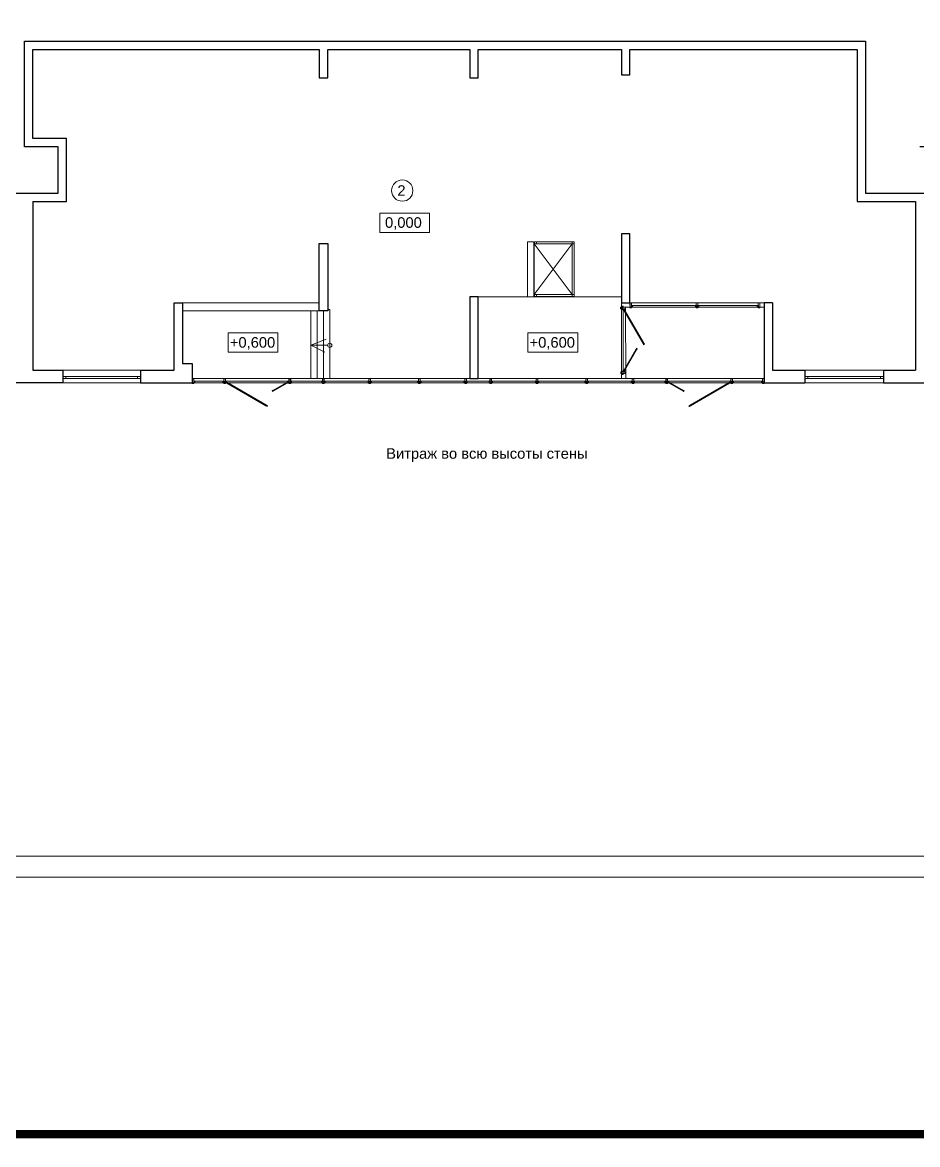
# Model space of a CAD drawing. Header units: metres. Extents: x -443 to 179, y -184 to -91.
# Drawn here: x -252.14 to -230.85, y -183.84 to -157.17 of the extents above; entities that cross this region are included whole.
import ezdxf
from ezdxf.enums import TextEntityAlignment as Align

# ---------------------------------------------------------------- set-up
doc = ezdxf.new("R2010")
doc.units = ezdxf.units.M
doc.header["$MEASUREMENT"] = 0
for name, color, linetype, lineweight in [('Level 50', 7, 'Continuous', 0), ('Level 63', 7, 'Continuous', 0), ('Оборудование', 7, 'Continuous', 0), ('окна', 153, 'Continuous', 18), ('стена', 7, 'Continuous', 40)]:
    doc.layers.add(name, color=color, linetype=linetype, lineweight=lineweight)
doc.styles.add('Style-Arial', font='arial.ttf')

# ---------------------------------------------------------------- blocks, each defined once
blk = doc.blocks.new('stoyka_R')
at = {"color": 0, "linetype": 'ByBlock', "lineweight": 0}
for points in [[(-35, 97), (-36, 97), (-36, 96), (-36, 96), (-36, 95), (-34, 94, -0.278117), (-34, 93, -0.298632), (-34, 93), (-37, 92, -1.227062), (-37, 93), (-35, 94), (-37, 94), (-38, 94), (-40, 94), (-45, 92, -1.262793), (-45, 93), (-41, 96), (-40, 96), (-40, 95, 0.414214), (-40, 95), (-38, 95, 0.414214), (-38, 95), (-38, 96), (-38, 96), (-38, 97), (-39, 97, -0.954089), (-39, 97), (-38, 99), (-36, 99), (-34, 97, -0.954089)], [(-35, 82), (-36, 82), (-36, 83), (-36, 83), (-36, 84), (-34, 85, 0.278117), (-34, 86, 0.298632), (-34, 86), (-37, 87, 1.227062), (-37, 86), (-35, 86), (-37, 85), (-38, 86), (-40, 86), (-45, 87, 1.262793), (-45, 86), (-41, 83), (-40, 83), (-40, 84, -0.414214), (-40, 85), (-38, 85, -0.414214), (-38, 84), (-38, 83), (-38, 83), (-38, 82), (-39, 82, 0.954089), (-39, 82), (-38, 80), (-36, 80), (-34, 82, 0.954089)], [(35, 97), (36, 97), (36, 96), (36, 96), (36, 95), (34, 94, 0.278117), (33, 93, 0.298632), (34, 93), (37, 92, 1.227062), (37, 93), (35, 94), (37, 94), (38, 94), (40, 94), (45, 92, 1.262793), (45, 93), (41, 96), (40, 96), (40, 95, -0.414214), (39, 95), (38, 95, -0.414214), (38, 95), (38, 96), (37, 96), (37, 97), (39, 97, 0.954089), (39, 97), (37, 99), (36, 99), (34, 97, 0.954089)], [(35, 82), (36, 82), (36, 83), (36, 83), (36, 84), (34, 85, -0.278117), (33, 86, -0.298632), (34, 86), (37, 87, -1.227062), (37, 86), (35, 86), (37, 85), (38, 86), (40, 86), (45, 87, -1.262793), (45, 86), (41, 83), (40, 83), (40, 84, 0.414214), (39, 85), (38, 85, 0.414214), (38, 84), (38, 83), (37, 83), (37, 82), (39, 82, -0.954089), (39, 82), (37, 80), (36, 80), (34, 82, -0.954089)]]:
    blk.add_lwpolyline(points, format="xyb", close=True, dxfattribs=at)
at = {"color": 0, "linetype": 'ByBlock', "lineweight": -2}
for points in [[(-20, 63), (-20, 0), (20, 0), (20, 63), (19, 64, 0.580174), (18, 63), (18, 61), (15, 61), (15, 69), (14, 70), (15, 70), (15, 79), (18, 79), (18, 77, 0.580174), (19, 77), (20, 77), (20, 81), (15, 81), (15, 98), (33, 98), (33, 96), (32, 96, 0.414214), (31, 96), (31, 95), (35, 95, 0.414214), (35, 95), (35, 96), (35, 96), (35, 99), (39, 99), (39, 96), (38, 96), (38, 95, 0.414214), (38, 95), (39, 95, 0.414214), (40, 95), (40, 99, 0.414214), (39, 100), (20, 100), (20, 120), (-20, 120), (-20, 100), (-40, 100, 0.414214), (-40, 99), (-40, 95, 0.414214), (-40, 95), (-38, 95, 0.414214), (-38, 95), (-38, 96), (-39, 96), (-39, 99), (-35, 99), (-35, 96), (-35, 96), (-35, 95, 0.414214), (-35, 95), (-32, 95), (-32, 96, 0.414214), (-32, 96), (-34, 96), (-34, 98), (-15, 98), (-15, 81), (-20, 81), (-20, 77), (-19, 77, 0.580174), (-18, 77), (-18, 79), (-15, 79), (-15, 70), (-15, 70), (-15, 69), (-15, 61), (-18, 61), (-18, 63, 0.580174), (-19, 64)], [(-39, 79), (-30, 79), (-22, 76), (-16, 76, 0.414214), (-15, 76), (-15, 76, 0.23461), (-15, 77), (-16, 77, 0.303619), (-17, 77), (-18, 77), (-22, 77), (-30, 80), (-34, 80), (-34, 83), (-34, 84), (-35, 84), (-35, 83), (-35, 83), (-35, 80), (-39, 80), (-39, 83), (-38, 83), (-38, 84), (-40, 84), (-40, 60), (-20, 60), (-20, 61), (-22, 61), (-22, 64), (-18, 64), (-16, 62, 0.979824), (-16, 63), (-18, 65), (-23, 65), (-23, 61), (-39, 61), (-39, 79)], [(39, 79), (30, 79), (22, 76), (16, 76, -0.414214), (15, 76), (15, 76, -0.23461), (15, 77), (16, 77, -0.303619), (17, 77), (18, 77), (22, 77), (30, 80), (33, 80), (33, 83), (33, 84), (35, 84), (35, 83), (34, 83), (34, 80), (39, 80), (39, 83), (38, 83), (38, 84), (40, 84), (40, 60), (20, 60), (20, 61), (22, 61), (22, 64), (18, 64), (16, 62, -0.979824), (16, 63), (18, 65), (23, 65), (23, 61), (39, 61), (39, 79)]]:
    blk.add_lwpolyline(points, format="xyb", close=True, dxfattribs=at)
at = {"lineweight": 0}
for points in [[(-37, 92), (-25, 92)], [(-37, 87), (-25, 87)], [(37, 92), (25, 92)], [(37, 87), (25, 87)]]:
    blk.add_lwpolyline(points, dxfattribs=at)
for points in [[(-25, 83), (-15, 83), (-15, 95), (-25, 95)], [(25, 83), (15, 83), (15, 95), (25, 95)]]:
    blk.add_lwpolyline(points, close=True, dxfattribs=at)
at = {"color": 0, "linetype": 'ByBlock', "lineweight": -2}
blk.add_lwpolyline([(18, 59), (18, 3), (-18, 3), (-18, 59), (-13, 59), (-13, 100), (-18, 100), (-18, 118), (18, 118), (18, 100), (13, 100), (13, 59)], close=True, dxfattribs=at)

msp = doc.modelspace()

# ---------------------------------------------------------------- linework, layer by layer
at = {"color": 143, "linetype": 'Continuous', "lineweight": 13, "true_color": 0x7aafdf}
for p, q in [((-248.10232143, -165.63425684), (-234.50232143, -165.63425684)), ((-248.10232143, -165.73425684), (-234.50232143, -165.73425684))]:
    msp.add_line(p, q, dxfattribs=at)
at = {"color": 1, "linetype": 'Continuous', "lineweight": 13}
msp.add_lwpolyline([(-442.29268327, -139.59917875, 0.5, 0.2, 0), (179.07218429, -139.59917875, 0.2, 0.2, 0), (179.07218429, -183.59219554, 0.2, 0.2, 0), (-442.29268327, -183.59219554, 0.2, 0.2, 0)], format="xyseb", close=True, dxfattribs=at)
at = {"color": 7, "linetype": 'Continuous', "lineweight": 13}
msp.add_lwpolyline([(-273.87556697, -147.78575835), (-210.87556697, -147.78575835), (-210.87556697, -177.48575835), (-273.87556697, -177.48575835)], close=True, dxfattribs=at)
at = {"linetype": 'Continuous', "lineweight": 13}
for points in [[(-243.64477513, -162.16465555), (-243.64477513, -161.70082867), (-242.46063075, -161.70082867), (-242.46063075, -162.16465555), (-243.64477513, -162.16465555)], [(-247.24890954, -165.00846369), (-247.24890954, -164.54463681), (-246.06476515, -164.54463681), (-246.06476515, -165.00846369), (-247.24890954, -165.00846369)], [(-240.11995653, -165.00846369), (-240.11995653, -164.54463681), (-238.93581215, -164.54463681), (-238.93581215, -165.00846369), (-240.11995653, -165.00846369)]]:
    msp.add_lwpolyline(points, dxfattribs=at)
at = {"color": 7, "linetype": 'Continuous', "lineweight": 13}
for points in [[(-248.33232143, -163.8351916), (-248.53232143, -163.8351916)], [(-244.83232143, -163.99425684), (-244.88232143, -163.99425684)]]:
    msp.add_lwpolyline(points, dxfattribs=at)
at = {"color": 143, "linetype": 'Continuous', "lineweight": 13, "true_color": 0x7aafdf}
msp.add_lwpolyline([(-248.04232143, -165.69425684), (-234.50232143, -165.69425684)], dxfattribs=at)
at = {"color": 7, "linetype": 'Continuous', "lineweight": 13}
msp.add_circle((-244.83232143, -164.84326617), 0.04900933, dxfattribs=at)
at = {"layer": 'Level 50', "color": 7, "linetype": 'Continuous', "lineweight": 0}
for p, q in [((-245.28232143, -164.84326617), (-244.92010993, -164.69505696)), ((-244.88133076, -164.84326617), (-245.28232143, -164.84326617)), ((-245.28232143, -164.84326617), (-244.9537672, -165.00668269))]:
    msp.add_line(p, q, dxfattribs=at)
at = {"layer": 'Level 50', "color": 7, "linetype": 'Continuous', "lineweight": 30}
for points in [[(-255.86232143, -157.61425684), (-253.36232143, -157.61425684), (-253.36232143, -161.22425684), (-251.89232143, -161.22425684)], [(-252.09232143, -157.61425684), (-244.88232143, -157.61425684), (-241.30232143, -157.61425684), (-237.69232143, -157.61425684), (-232.09232143, -157.61425684), (-232.09232143, -157.61425684)], [(-251.89232143, -161.22425684), (-251.29232143, -161.22425684), (-251.29232143, -160.12425684), (-252.09232143, -160.12425684), (-252.09232143, -157.61627628)], [(-232.09232143, -157.61425684), (-232.09232143, -161.22425684)], [(-251.89232143, -161.42425684), (-251.09232143, -161.42425684), (-251.09232143, -159.92425684), (-251.89232143, -159.92425684), (-251.89232143, -157.81425684)], [(-251.89232143, -157.81425684), (-245.08232143, -157.81425684), (-245.08232143, -158.48425684), (-244.88232143, -158.48425684), (-244.88232143, -157.81425684), (-241.50232143, -157.81425684), (-241.50232143, -158.48425684), (-241.30232143, -158.48425684), (-241.30232143, -157.81425684), (-237.89232143, -157.81425684), (-237.89232143, -158.41425684), (-237.69232143, -158.41425684), (-237.69232143, -157.81425684), (-232.29232143, -157.81425684)], [(-232.29232143, -157.81425684), (-232.29232143, -161.42425684)], [(-232.09232143, -161.22425684), (-229.48232143, -161.22425684), (-229.48232143, -160.12425684), (-230.80232143, -160.12425684)], [(-251.89232143, -161.42425684), (-251.89232143, -165.43425684)], [(-251.89232143, -161.42425684), (-251.89232143, -165.43425684)], [(-232.29232143, -161.42425684), (-230.90232143, -161.42425684), (-230.90232143, -165.43425684)], [(-245.08232143, -162.4251916), (-244.88232143, -162.4251916), (-244.88232143, -164.0251916), (-245.08232143, -164.0251916), (-245.08232143, -162.4251916)], [(-237.69232143, -163.8351916), (-237.69232143, -162.1951916), (-237.89232143, -162.1951916), (-237.89232143, -163.8351916), (-237.69232143, -163.8351916)], [(-241.50335797, -165.63425684), (-241.30232143, -165.63425684), (-241.30232143, -163.69425684), (-241.50335797, -163.69425684), (-241.50335797, -165.63425684)], [(-248.53232143, -165.43425684), (-248.53232143, -163.8351916), (-248.33232143, -163.8351916)], [(-248.33232143, -163.8351916), (-248.33232143, -165.2751916), (-248.10232143, -165.2751916), (-248.10232143, -165.73425684)], [(-234.30232143, -163.8351916), (-234.50232143, -163.8351916), (-234.50232143, -165.73425684), (-233.53232143, -165.73425684)], [(-234.30232143, -163.8351916), (-234.30232143, -165.43425684), (-233.53232143, -165.43425684)], [(-251.89232143, -165.43425684), (-251.18232143, -165.43425684)], [(-251.18232143, -165.43425684), (-251.18232143, -165.73425684)], [(-249.33232143, -165.43425684), (-249.33232222, -165.73425684)], [(-249.33232143, -165.43425684), (-248.53232143, -165.43425684)], [(-233.53232143, -165.43425684), (-233.53232143, -165.73425684)], [(-231.66232143, -165.43425684), (-230.90232143, -165.43425684)], [(-231.66232143, -165.43425684), (-231.66232143, -165.73425684)], [(-251.18232143, -165.73425684), (-252.70232143, -165.73425684)], [(-249.33232143, -165.73425684), (-248.10232143, -165.73425684)], [(-231.66232143, -165.73425684), (-230.06232143, -165.73425684)]]:
    msp.add_lwpolyline(points, dxfattribs=at)
at = {"layer": 'Level 50', "color": 7, "linetype": 'Continuous', "lineweight": 0}
msp.add_circle((-243.10902335, -161.16591579), 0.25242955, dxfattribs=at)
at = {"layer": 'Level 63', "color": 7, "linetype": 'Continuous', "lineweight": 13}
msp.add_line((-271.87556697, -176.98575835), (-211.37556697, -176.98575835), dxfattribs=at)
at = {"layer": 'Оборудование', "color": 7, "linetype": 'Continuous', "lineweight": 13}
for points in [[(-239.97732143, -163.69425684), (-239.97732143, -162.38425684), (-240.12732143, -162.38425684), (-240.12732143, -163.69425684), (-239.97732143, -163.69425684)], [(-239.96732143, -163.63425684), (-239.06732143, -163.63425684), (-239.06732143, -162.43425684), (-239.96732143, -162.43425684), (-239.96732143, -163.63425684)], [(-239.06732143, -163.63425684), (-239.96732143, -162.43425684)], [(-239.06732143, -162.43425684), (-239.96732143, -163.63425684)], [(-239.91643353, -162.38425684), (-239.06732143, -162.38425684)], [(-239.91554563, -162.43425684), (-239.11732143, -162.43425684)], [(-239.01732143, -162.43425684), (-239.01732143, -163.63425684)], [(-239.91643353, -163.68425684), (-239.06732143, -163.68425684)]]:
    msp.add_lwpolyline(points, dxfattribs=at)
for points in [[(-239.96643353, -162.43425684), (-239.91643353, -162.43425684), (-239.91643353, -162.38425684), (-239.96643353, -162.38425684)], [(-239.06732143, -162.43425684), (-239.01732143, -162.43425684), (-239.01732143, -162.38425684), (-239.06732143, -162.38425684)], [(-239.96643353, -163.63425684), (-239.91643353, -163.63425684), (-239.91643353, -163.68425684), (-239.96643353, -163.68425684)], [(-239.06732143, -163.63425684), (-239.01732143, -163.63425684), (-239.01732143, -163.68425684), (-239.06732143, -163.68425684)]]:
    msp.add_lwpolyline(points, close=True, dxfattribs=at)
at = {"layer": 'окна', "ltscale": 100}
for p, q in [((-237.83330898, -165.4267378), (-237.55328534, -164.94107663)), ((-237.81598272, -165.43672782), (-237.53595907, -164.95106665)), ((-246.20205045, -165.92491583), (-245.85552511, -165.72511545)), ((-246.19206043, -165.9422421), (-245.84553509, -165.74244171)), ((-236.41258243, -165.9422421), (-236.75910777, -165.74244171)), ((-236.40259242, -165.92491583), (-236.74911775, -165.72511545))]:
    msp.add_line(p, q, dxfattribs=at)
for points in [[(-237.89232143, -163.8351916), (-237.89232143, -165.63425684)], [(-237.852589, -165.45719187), (-237.85521581, -163.99519653)], [(-234.50232143, -163.9351916), (-237.79521581, -163.93519653)], [(-237.79521581, -163.93519652), (-237.79232143, -165.63425684)], [(-234.50232143, -163.8351916), (-237.69232143, -163.8351916)], [(-249.33224772, -165.58425684), (-251.18232143, -165.58425684)], [(-251.18232143, -165.58425684), (-251.18232143, -165.63425684), (-251.11232143, -165.63425684), (-251.11232143, -165.58425684), (-251.18232143, -165.58425684)], [(-251.18232143, -165.63425684), (-249.33227229, -165.63425684)], [(-249.40224772, -165.58425684), (-249.40224772, -165.63425684), (-249.33224772, -165.63425684), (-249.33224772, -165.58425684), (-249.40224772, -165.58425684)], [(-231.66232143, -165.58425684), (-233.53232143, -165.58425684)], [(-233.53232143, -165.58425684), (-233.53232143, -165.63425684), (-233.46232143, -165.63425684), (-233.46232143, -165.58425684), (-233.53232143, -165.58425684)], [(-233.53232143, -165.63425684), (-231.66232143, -165.63425684)], [(-231.73232143, -165.58425684), (-231.73232143, -165.63425684), (-231.66232143, -165.63425684), (-231.66232143, -165.58425684), (-231.73232143, -165.58425684)]]:
    msp.add_lwpolyline(points, dxfattribs=at)
for points in [[(-237.84688515, -163.99912087), (-237.83220323, -164.02458457), (-237.81487702, -164.01459458), (-237.82955894, -163.98913089)], [(-237.38265248, -164.80426662), (-237.36797056, -164.82973032), (-237.35064436, -164.81974034), (-237.36532627, -164.79427665)], [(-237.52127716, -164.92560295), (-237.53595907, -164.95106665), (-237.55328528, -164.94107667), (-237.53860336, -164.91561297)], [(-237.81598272, -165.43672782), (-237.83066463, -165.46219151), (-237.84799084, -165.45220153), (-237.83330892, -165.42673784)], [(-247.29332143, -165.71575684), (-247.26785774, -165.73043876), (-247.27784772, -165.74776497), (-247.30331142, -165.73308305)], [(-245.83006142, -165.71043353), (-245.85552511, -165.72511544), (-245.84553513, -165.74244165), (-245.82007143, -165.72775974)], [(-236.77458145, -165.71043353), (-236.74911775, -165.72511544), (-236.75910774, -165.74244165), (-236.78457143, -165.72775974)], [(-235.31132143, -165.71575684), (-235.33678513, -165.73043876), (-235.32679514, -165.74776497), (-235.30133145, -165.73308305)], [(-246.17658675, -165.91023391), (-246.20205045, -165.92491583), (-246.19206047, -165.94224203), (-246.16659678, -165.92756012)], [(-236.42805611, -165.91023391), (-236.40259242, -165.92491583), (-236.4125824, -165.94224203), (-236.43804609, -165.92756012)], [(-246.34027797, -166.26503434), (-246.31481428, -166.27971626), (-246.32480426, -166.29704247), (-246.35026795, -166.28236055)], [(-236.26436489, -166.26503434), (-236.28982859, -166.27971626), (-236.27983861, -166.29704247), (-236.25437492, -166.28236055)]]:
    msp.add_lwpolyline(points, close=True, dxfattribs=at)
at = {"layer": 'окна'}
for points in [[(-237.83220323, -164.02458457), (-237.38265265, -164.80426673)], [(-237.81487697, -164.01459455), (-237.36532638, -164.79427671)], [(-237.69032143, -163.9356916), (-237.69032143, -163.8381916), (-237.65432143, -163.8381916), (-237.65432143, -163.8946916), (-237.65932143, -163.8946916), (-237.65932143, -163.9356916), (-237.65432143, -163.9356916), (-237.65432143, -163.9531916), (-237.69032143, -163.9531916), (-237.69032143, -163.9356916)], [(-237.63512699, -163.9221916), (-237.64732143, -163.9221916)], [(-237.63517163, -163.9271916), (-237.64732143, -163.9271916)], [(-237.63232143, -163.8951916), (-234.66521581, -163.8951916)], [(-234.66241025, -163.9221916), (-234.65021581, -163.9221916)], [(-234.66236561, -163.9271916), (-234.65021581, -163.9271916)], [(-234.60721581, -163.9356916), (-234.60721581, -163.8381916), (-234.64321581, -163.8381916), (-234.64321581, -163.8946916), (-234.63821581, -163.8946916), (-234.63821581, -163.9356916), (-234.64321581, -163.9356916), (-234.64321581, -163.9531916), (-234.60721581, -163.9531916), (-234.60721581, -163.9356916)], [(-234.60521581, -163.89868839), (-234.60521575, -163.93519175)], [(-248.10032143, -165.73475684), (-248.10032143, -165.63725684), (-248.06432143, -165.63725684), (-248.06432143, -165.69375684), (-248.06932143, -165.69375684), (-248.06932143, -165.73475684), (-248.06432143, -165.73475684), (-248.06432143, -165.75225684), (-248.10032143, -165.75225684), (-248.10032143, -165.73475684)], [(-234.50432143, -165.73475684), (-234.50432143, -165.63725684), (-234.54032143, -165.63725684), (-234.54032143, -165.69375684), (-234.53532143, -165.69375684), (-234.53532143, -165.73475684), (-234.54032143, -165.73475684), (-234.54032143, -165.75225684), (-234.50432143, -165.75225684), (-234.50432143, -165.73475684)], [(-234.50432143, -165.73475684), (-234.50432143, -165.63725684), (-234.54032143, -165.63725684), (-234.54032143, -165.69375684), (-234.53532143, -165.69375684), (-234.53532143, -165.73475684), (-234.54032143, -165.73475684), (-234.54032143, -165.75225684), (-234.50432143, -165.75225684), (-234.50432143, -165.73475684)], [(-248.04512699, -165.72125684), (-248.05732143, -165.72125684)], [(-248.04517163, -165.72625684), (-248.05732143, -165.72625684)], [(-247.27784776, -165.74776503), (-246.35026795, -166.28236055)], [(-247.26785774, -165.73043876), (-246.34027797, -166.26503434)], [(-235.33678513, -165.73043876), (-236.26436489, -166.26503434)], [(-235.32679511, -165.74776503), (-236.25437492, -166.28236055)], [(-234.55951587, -165.72125684), (-234.54732143, -165.72125684)], [(-234.55951587, -165.72125684), (-234.54732143, -165.72125684)], [(-234.55947124, -165.72625684), (-234.54732143, -165.72625684)], [(-234.55947124, -165.72625684), (-234.54732143, -165.72625684)]]:
    msp.add_lwpolyline(points, dxfattribs=at)
for points in [[(-237.69232143, -163.9351916), (-237.69232143, -163.9351916), (-237.69232143, -163.9551916), (-237.65232143, -163.9551916), (-237.65232143, -163.9351916), (-237.63282143, -163.9351916, 0.4142135624), (-237.63232143, -163.9346916), (-237.63232143, -163.9306916, 0.4142135624), (-237.63282143, -163.9301916), (-237.63387143, -163.9301916, 0.4142135624), (-237.63437143, -163.9306916), (-237.63437143, -163.9313916), (-237.63362143, -163.9313916), (-237.63362143, -163.9338916), (-237.63762143, -163.9338916), (-237.63762143, -163.9313916), (-237.63687143, -163.9313916), (-237.63687143, -163.9306916, 0.4142135624), (-237.63737143, -163.9301916), (-237.64082143, -163.9301916), (-237.64082143, -163.9308916, 0.4142135624), (-237.64032143, -163.9313916), (-237.63882143, -163.9313916), (-237.63882143, -163.9336916), (-237.65732143, -163.9336916), (-237.65732143, -163.9159416), (-237.65232143, -163.9159416), (-237.65232143, -163.91244481), (-237.65306603, -163.91200647, 0.5801735595), (-237.65382146, -163.91243837), (-237.65382146, -163.9144416), (-237.65732143, -163.9144416), (-237.65732143, -163.9056916), (-237.65782143, -163.9051916), (-237.65732143, -163.9046916), (-237.65732143, -163.8966916), (-237.65382146, -163.8966916), (-237.65382146, -163.89869482, 0.5801735595), (-237.65306603, -163.89912672), (-237.65232143, -163.89868839), (-237.65232143, -163.8351916), (-237.69232143, -163.8351916), (-237.69232143, -163.89868839)], [(-234.60521581, -163.9351916), (-234.60521581, -163.9351916), (-234.60521581, -163.9551916), (-234.64521581, -163.9551916), (-234.64521581, -163.9351916), (-234.66471581, -163.9351916, -0.4142135624), (-234.66521581, -163.9346916), (-234.66521581, -163.9306916, -0.4142135624), (-234.66471581, -163.9301916), (-234.66366581, -163.9301916, -0.4142135624), (-234.66316581, -163.9306916), (-234.66316581, -163.9313916), (-234.66391581, -163.9313916), (-234.66391581, -163.9338916), (-234.65991581, -163.9338916), (-234.65991581, -163.9313916), (-234.66066581, -163.9313916), (-234.66066581, -163.9306916, -0.4142135624), (-234.66016581, -163.9301916), (-234.65671581, -163.9301916), (-234.65671581, -163.9308916, -0.4142135624), (-234.65721581, -163.9313916), (-234.65871581, -163.9313916), (-234.65871581, -163.9336916), (-234.64021581, -163.9336916), (-234.64021581, -163.9159416), (-234.64521581, -163.9159416), (-234.64521581, -163.91244481), (-234.64447121, -163.91200647, -0.5801735595), (-234.64371578, -163.91243837), (-234.64371578, -163.9144416), (-234.64021581, -163.9144416), (-234.64021581, -163.9056916), (-234.63971581, -163.9051916), (-234.64021581, -163.9046916), (-234.64021581, -163.8966916), (-234.64371578, -163.8966916), (-234.64371578, -163.89869482, -0.5801735595), (-234.64447121, -163.89912672), (-234.64521581, -163.89868839), (-234.64521581, -163.8351916), (-234.60521581, -163.8351916), (-234.60521581, -163.89868839)], [(-248.10232143, -165.73425684), (-248.10232143, -165.73425684), (-248.10232143, -165.75425684), (-248.06232143, -165.75425684), (-248.06232143, -165.73425684), (-248.04282143, -165.73425684, 0.4142135624), (-248.04232143, -165.73375684), (-248.04232143, -165.72975684, 0.4142135624), (-248.04282143, -165.72925684), (-248.04387143, -165.72925684, 0.4142135624), (-248.04437143, -165.72975684), (-248.04437143, -165.73045684), (-248.04362143, -165.73045684), (-248.04362143, -165.73295684), (-248.04762143, -165.73295684), (-248.04762143, -165.73045684), (-248.04687143, -165.73045684), (-248.04687143, -165.72975684, 0.4142135624), (-248.04737143, -165.72925684), (-248.05082143, -165.72925684), (-248.05082143, -165.72995684, 0.4142135624), (-248.05032143, -165.73045684), (-248.04882143, -165.73045684), (-248.04882143, -165.73275684), (-248.06732143, -165.73275684), (-248.06732143, -165.71500684), (-248.06232143, -165.71500684), (-248.06232143, -165.71151005), (-248.06306603, -165.71107172, 0.5801735595), (-248.06382146, -165.71150362), (-248.06382146, -165.71350684), (-248.06732143, -165.71350684), (-248.06732143, -165.70475684), (-248.06782143, -165.70425684), (-248.06732143, -165.70375684), (-248.06732143, -165.69575684), (-248.06382146, -165.69575684), (-248.06382146, -165.69776007, 0.5801735595), (-248.06306603, -165.69819197), (-248.06232143, -165.69775364), (-248.06232143, -165.63425684), (-248.10232143, -165.63425684), (-248.10232143, -165.69775364)], [(-234.50232143, -165.73425684), (-234.50232143, -165.73425684), (-234.50232143, -165.75425684), (-234.54232143, -165.75425684), (-234.54232143, -165.73425684), (-234.56182143, -165.73425684, -0.4142135624), (-234.56232143, -165.73375684), (-234.56232143, -165.72975684, -0.4142135624), (-234.56182143, -165.72925684), (-234.56077143, -165.72925684, -0.4142135624), (-234.56027143, -165.72975684), (-234.56027143, -165.73045684), (-234.56102143, -165.73045684), (-234.56102143, -165.73295684), (-234.55702143, -165.73295684), (-234.55702143, -165.73045684), (-234.55777143, -165.73045684), (-234.55777143, -165.72975684, -0.4142135624), (-234.55727143, -165.72925684), (-234.55382143, -165.72925684), (-234.55382143, -165.72995684, -0.4142135624), (-234.55432143, -165.73045684), (-234.55582143, -165.73045684), (-234.55582143, -165.73275684), (-234.53732143, -165.73275684), (-234.53732143, -165.71500684), (-234.54232143, -165.71500684), (-234.54232143, -165.71151005), (-234.54157684, -165.71107172, -0.5801735595), (-234.54082141, -165.71150362), (-234.54082141, -165.71350684), (-234.53732143, -165.71350684), (-234.53732143, -165.70475684), (-234.53682143, -165.70425684), (-234.53732143, -165.70375684), (-234.53732143, -165.69575684), (-234.54082141, -165.69575684), (-234.54082141, -165.69776007, -0.5801735595), (-234.54157684, -165.69819197), (-234.54232143, -165.69775364), (-234.54232143, -165.63425684), (-234.50232143, -165.63425684), (-234.50232143, -165.69775364)], [(-234.50232143, -165.73425684), (-234.50232143, -165.73425684), (-234.50232143, -165.75425684), (-234.54232143, -165.75425684), (-234.54232143, -165.73425684), (-234.56182143, -165.73425684, -0.4142135624), (-234.56232143, -165.73375684), (-234.56232143, -165.72975684, -0.4142135624), (-234.56182143, -165.72925684), (-234.56077143, -165.72925684, -0.4142135624), (-234.56027143, -165.72975684), (-234.56027143, -165.73045684), (-234.56102143, -165.73045684), (-234.56102143, -165.73295684), (-234.55702143, -165.73295684), (-234.55702143, -165.73045684), (-234.55777143, -165.73045684), (-234.55777143, -165.72975684, -0.4142135624), (-234.55727143, -165.72925684), (-234.55382143, -165.72925684), (-234.55382143, -165.72995684, -0.4142135624), (-234.55432143, -165.73045684), (-234.55582143, -165.73045684), (-234.55582143, -165.73275684), (-234.53732143, -165.73275684), (-234.53732143, -165.71500684), (-234.54232143, -165.71500684), (-234.54232143, -165.71151005), (-234.54157684, -165.71107172, -0.5801735595), (-234.54082141, -165.71150362), (-234.54082141, -165.71350684), (-234.53732143, -165.71350684), (-234.53732143, -165.70475684), (-234.53682143, -165.70425684), (-234.53732143, -165.70375684), (-234.53732143, -165.69575684), (-234.54082141, -165.69575684), (-234.54082141, -165.69776007, -0.5801735595), (-234.54157684, -165.69819197), (-234.54232143, -165.69775364), (-234.54232143, -165.63425684), (-234.50232143, -165.63425684), (-234.50232143, -165.69775364)]]:
    msp.add_lwpolyline(points, format="xyb", dxfattribs=at)
for points in [[(-237.64732143, -163.9186916), (-237.65732143, -163.9186916), (-237.65732143, -163.9306916), (-237.64732143, -163.9306916)], [(-234.65021581, -163.9186916), (-234.64021581, -163.9186916), (-234.64021581, -163.9306916), (-234.65021581, -163.9306916)], [(-248.05732143, -165.71775684), (-248.06732143, -165.71775684), (-248.06732143, -165.72975684), (-248.05732143, -165.72975684)], [(-234.54732143, -165.71775684), (-234.53732143, -165.71775684), (-234.53732143, -165.72975684), (-234.54732143, -165.72975684)], [(-234.54732143, -165.71775684), (-234.53732143, -165.71775684), (-234.53732143, -165.72975684), (-234.54732143, -165.72975684)]]:
    msp.add_lwpolyline(points, close=True, dxfattribs=at)
for points in [[(-237.63332143, -163.9141916), (-237.64232143, -163.9141916), (-237.65022143, -163.9106916), (-237.65662143, -163.9106916, 0.4142135624), (-237.65712143, -163.9111916), (-237.65712143, -163.9114275, 0.2346100061), (-237.65691002, -163.91182856), (-237.6558436, -163.91262249, 0.3036194749), (-237.65539881, -163.91262318), (-237.65412143, -163.9116916), (-237.65022143, -163.9116916), (-237.64232143, -163.9151916), (-237.63882143, -163.9151916), (-237.63882143, -163.9179916), (-237.63882143, -163.9191916), (-237.63759878, -163.9191916), (-237.63702143, -163.9181916), (-237.63782143, -163.9181916), (-237.63782143, -163.9151916), (-237.63332143, -163.9151916), (-237.63332143, -163.9181916), (-237.63452143, -163.9181916), (-237.63394408, -163.9191916), (-237.63232143, -163.9191916), (-237.63232143, -163.8951916), (-237.65232143, -163.8951916), (-237.65232143, -163.8961916), (-237.65032143, -163.8961916), (-237.65032143, -163.8991916), (-237.65438307, -163.8991916), (-237.65597965, -163.89759501, 0.9798244206), (-237.65667263, -163.89831625), (-237.65479728, -163.9001916), (-237.64912143, -163.9001916), (-237.64912143, -163.8961916), (-237.63332143, -163.8961916), (-237.63332143, -163.9141916)], [(-237.63746282, -163.91757881), (-237.63632143, -163.9168916), (-237.63632143, -163.9181916), (-237.63657143, -163.9181916), (-237.63657143, -163.9191916), (-237.63822757, -163.91992766, 0.2781165631), (-237.63881915, -163.92077399, 0.298632436), (-237.63815724, -163.92164845), (-237.63531759, -163.92216216, 1.2270617229), (-237.63516144, -163.92150322), (-237.63752143, -163.9206916), (-237.63557143, -163.9201916), (-237.63457143, -163.9206916), (-237.63207143, -163.9206916), (-237.62754778, -163.92208972, 1.2627930682), (-237.62718922, -163.92151033), (-237.63132143, -163.9181916), (-237.63232143, -163.9181916), (-237.63232143, -163.9191916, -0.4142135624), (-237.63282143, -163.9196916), (-237.63407143, -163.9196916, -0.4142135624), (-237.63457143, -163.9191916), (-237.63457143, -163.9181916), (-237.63482143, -163.9181916), (-237.63482143, -163.9168916), (-237.63368005, -163.91757881, 0.9540885036), (-237.63314175, -163.91713254), (-237.63482143, -163.9151916), (-237.63632143, -163.9151916), (-237.63800112, -163.91713254, 0.9540885036)], [(-237.63746282, -163.93180728), (-237.63632143, -163.9321916), (-237.63632143, -163.93119449), (-237.63657143, -163.93119449), (-237.63657143, -163.93019449), (-237.63822757, -163.92945843, -0.2781165631), (-237.63881915, -163.92861209, -0.298632436), (-237.63815724, -163.92773764), (-237.63531759, -163.92722392, -1.2270617229), (-237.63516144, -163.92788287), (-237.63752143, -163.92869449), (-237.63557143, -163.92919449), (-237.63457143, -163.92869449), (-237.63207143, -163.92869449), (-237.62754778, -163.92729636, -1.2627930682), (-237.62718922, -163.92787576), (-237.63132143, -163.93119449), (-237.63232143, -163.93119449), (-237.63232143, -163.93019449, 0.4142135624), (-237.63282143, -163.92969449), (-237.63407143, -163.92969449, 0.4142135624), (-237.63457143, -163.93019449), (-237.63457143, -163.93119449), (-237.63482143, -163.93119449), (-237.63482143, -163.9321916), (-237.63368005, -163.93180728, -0.9540885036), (-237.63314175, -163.93225354), (-237.63482143, -163.9338916), (-237.63632143, -163.9338916), (-237.63800112, -163.93225354, -0.9540885036)], [(-234.66007442, -163.91757881), (-234.66121581, -163.9168916), (-234.66121581, -163.9181916), (-234.66096581, -163.9181916), (-234.66096581, -163.9191916), (-234.65930967, -163.91992766, -0.2781165631), (-234.65871809, -163.92077399, -0.298632436), (-234.65938, -163.92164845), (-234.66221965, -163.92216216, -1.2270617229), (-234.6623758, -163.92150322), (-234.66001581, -163.9206916), (-234.66196581, -163.9201916), (-234.66296581, -163.9206916), (-234.66546581, -163.9206916), (-234.66998946, -163.92208972, -1.2627930682), (-234.67034802, -163.92151033), (-234.66621581, -163.9181916), (-234.66521581, -163.9181916), (-234.66521581, -163.9191916, 0.4142135624), (-234.66471581, -163.9196916), (-234.66346581, -163.9196916, 0.4142135624), (-234.66296581, -163.9191916), (-234.66296581, -163.9181916), (-234.66271581, -163.9181916), (-234.66271581, -163.9168916), (-234.66385719, -163.91757881, -0.9540885036), (-234.66439549, -163.91713254), (-234.66271581, -163.9151916), (-234.66121581, -163.9151916), (-234.65953612, -163.91713254, -0.9540885036)], [(-234.66007442, -163.93180728), (-234.66121581, -163.9321916), (-234.66121581, -163.93119449), (-234.66096581, -163.93119449), (-234.66096581, -163.93019449), (-234.65930967, -163.92945843, 0.2781165631), (-234.65871809, -163.92861209, 0.298632436), (-234.65938, -163.92773764), (-234.66221965, -163.92722392, 1.2270617229), (-234.6623758, -163.92788287), (-234.66001581, -163.92869449), (-234.66196581, -163.92919449), (-234.66296581, -163.92869449), (-234.66546581, -163.92869449), (-234.66998946, -163.92729636, 1.2627930682), (-234.67034802, -163.92787576), (-234.66621581, -163.93119449), (-234.66521581, -163.93119449), (-234.66521581, -163.93019449, -0.4142135624), (-234.66471581, -163.92969449), (-234.66346581, -163.92969449, -0.4142135624), (-234.66296581, -163.93019449), (-234.66296581, -163.93119449), (-234.66271581, -163.93119449), (-234.66271581, -163.9321916), (-234.66385719, -163.93180728, 0.9540885036), (-234.66439549, -163.93225354), (-234.66271581, -163.9338916), (-234.66121581, -163.9338916), (-234.65953612, -163.93225354, 0.9540885036)], [(-234.66421581, -163.9141916), (-234.65521581, -163.9141916), (-234.64731581, -163.9106916), (-234.64091581, -163.9106916, -0.4142135624), (-234.64041581, -163.9111916), (-234.64041581, -163.9114275, -0.2346100061), (-234.64062722, -163.91182856), (-234.64169364, -163.91262249, -0.3036194749), (-234.64213843, -163.91262318), (-234.64341581, -163.9116916), (-234.64731581, -163.9116916), (-234.65521581, -163.9151916), (-234.65871581, -163.9151916), (-234.65871581, -163.9179916), (-234.65871581, -163.9191916), (-234.65993846, -163.9191916), (-234.66051581, -163.9181916), (-234.65971581, -163.9181916), (-234.65971581, -163.9151916), (-234.66421581, -163.9151916), (-234.66421581, -163.9181916), (-234.66301581, -163.9181916), (-234.66359316, -163.9191916), (-234.66521581, -163.9191916), (-234.66521581, -163.8951916), (-234.64521581, -163.8951916), (-234.64521581, -163.8961916), (-234.64721581, -163.8961916), (-234.64721581, -163.8991916), (-234.64315417, -163.8991916), (-234.64155759, -163.89759501, -0.9798244206), (-234.64086461, -163.89831625), (-234.64273996, -163.9001916), (-234.64841581, -163.9001916), (-234.64841581, -163.8961916), (-234.66421581, -163.8961916), (-234.66421581, -163.9141916)], [(-248.04332143, -165.71325684), (-248.05232143, -165.71325684), (-248.06022143, -165.70975684), (-248.06662143, -165.70975684, 0.4142135624), (-248.06712143, -165.71025684), (-248.06712143, -165.71049275, 0.2346100061), (-248.06691002, -165.71089381), (-248.0658436, -165.71168774, 0.3036194749), (-248.06539881, -165.71168843), (-248.06412143, -165.71075684), (-248.06022143, -165.71075684), (-248.05232143, -165.71425684), (-248.04882143, -165.71425684), (-248.04882143, -165.71705684), (-248.04882143, -165.71825684), (-248.04759878, -165.71825684), (-248.04702143, -165.71725684), (-248.04782143, -165.71725684), (-248.04782143, -165.71425684), (-248.04332143, -165.71425684), (-248.04332143, -165.71725684), (-248.04452143, -165.71725684), (-248.04394408, -165.71825684), (-248.04232143, -165.71825684), (-248.04232143, -165.69425684), (-248.06232143, -165.69425684), (-248.06232143, -165.69525684), (-248.06032143, -165.69525684), (-248.06032143, -165.69825684), (-248.06438307, -165.69825684), (-248.06597965, -165.69666026, 0.9798244206), (-248.06667263, -165.69738149), (-248.06479728, -165.69925684), (-248.05912143, -165.69925684), (-248.05912143, -165.69525684), (-248.04332143, -165.69525684), (-248.04332143, -165.71325684)], [(-248.04746282, -165.71664406), (-248.04632143, -165.71595684), (-248.04632143, -165.71725684), (-248.04657143, -165.71725684), (-248.04657143, -165.71825684), (-248.04822757, -165.7189929, 0.2781165631), (-248.04881915, -165.71983924, 0.298632436), (-248.04815724, -165.7207137), (-248.04531759, -165.72122741, 1.2270617229), (-248.04516144, -165.72056846), (-248.04752143, -165.71975684), (-248.04557143, -165.71925684), (-248.04457143, -165.71975684), (-248.04207143, -165.71975684), (-248.03754778, -165.72115497, 1.2627930682), (-248.03718922, -165.72057557), (-248.04132143, -165.71725684), (-248.04232143, -165.71725684), (-248.04232143, -165.71825684, -0.4142135624), (-248.04282143, -165.71875684), (-248.04407143, -165.71875684, -0.4142135624), (-248.04457143, -165.71825684), (-248.04457143, -165.71725684), (-248.04482143, -165.71725684), (-248.04482143, -165.71595684), (-248.04368005, -165.71664406, 0.9540885036), (-248.04314175, -165.71619779), (-248.04482143, -165.71425684), (-248.04632143, -165.71425684), (-248.04800112, -165.71619779, 0.9540885036)], [(-248.04746282, -165.73087252), (-248.04632143, -165.73125684), (-248.04632143, -165.73025974), (-248.04657143, -165.73025974), (-248.04657143, -165.72925974), (-248.04822757, -165.72852367, -0.2781165631), (-248.04881915, -165.72767734, -0.298632436), (-248.04815724, -165.72680288), (-248.04531759, -165.72628917, -1.2270617229), (-248.04516144, -165.72694812), (-248.04752143, -165.72775974), (-248.04557143, -165.72825974), (-248.04457143, -165.72775974), (-248.04207143, -165.72775974), (-248.03754778, -165.72636161, -1.2627930682), (-248.03718922, -165.72694101), (-248.04132143, -165.73025974), (-248.04232143, -165.73025974), (-248.04232143, -165.72925974, 0.4142135624), (-248.04282143, -165.72875974), (-248.04407143, -165.72875974, 0.4142135624), (-248.04457143, -165.72925974), (-248.04457143, -165.73025974), (-248.04482143, -165.73025974), (-248.04482143, -165.73125684), (-248.04368005, -165.73087252, -0.9540885036), (-248.04314175, -165.73131879), (-248.04482143, -165.73295684), (-248.04632143, -165.73295684), (-248.04800112, -165.73131879, -0.9540885036)], [(-234.55718005, -165.71664406), (-234.55832143, -165.71595684), (-234.55832143, -165.71725684), (-234.55807143, -165.71725684), (-234.55807143, -165.71825684), (-234.55641529, -165.7189929, -0.2781165631), (-234.55582371, -165.71983924, -0.298632436), (-234.55648563, -165.7207137), (-234.55932527, -165.72122741, -1.2270617229), (-234.55948143, -165.72056846), (-234.55712143, -165.71975684), (-234.55907143, -165.71925684), (-234.56007143, -165.71975684), (-234.56257143, -165.71975684), (-234.56709509, -165.72115497, -1.2627930682), (-234.56745365, -165.72057557), (-234.56332143, -165.71725684), (-234.56232143, -165.71725684), (-234.56232143, -165.71825684, 0.4142135624), (-234.56182143, -165.71875684), (-234.56057143, -165.71875684, 0.4142135624), (-234.56007143, -165.71825684), (-234.56007143, -165.71725684), (-234.55982143, -165.71725684), (-234.55982143, -165.71595684), (-234.56096282, -165.71664406, -0.9540885036), (-234.56150112, -165.71619779), (-234.55982143, -165.71425684), (-234.55832143, -165.71425684), (-234.55664175, -165.71619779, -0.9540885036)], [(-234.55718005, -165.71664406), (-234.55832143, -165.71595684), (-234.55832143, -165.71725684), (-234.55807143, -165.71725684), (-234.55807143, -165.71825684), (-234.55641529, -165.7189929, -0.2781165631), (-234.55582371, -165.71983924, -0.298632436), (-234.55648563, -165.7207137), (-234.55932527, -165.72122741, -1.2270617229), (-234.55948143, -165.72056846), (-234.55712143, -165.71975684), (-234.55907143, -165.71925684), (-234.56007143, -165.71975684), (-234.56257143, -165.71975684), (-234.56709509, -165.72115497, -1.2627930682), (-234.56745365, -165.72057557), (-234.56332143, -165.71725684), (-234.56232143, -165.71725684), (-234.56232143, -165.71825684, 0.4142135624), (-234.56182143, -165.71875684), (-234.56057143, -165.71875684, 0.4142135624), (-234.56007143, -165.71825684), (-234.56007143, -165.71725684), (-234.55982143, -165.71725684), (-234.55982143, -165.71595684), (-234.56096282, -165.71664406, -0.9540885036), (-234.56150112, -165.71619779), (-234.55982143, -165.71425684), (-234.55832143, -165.71425684), (-234.55664175, -165.71619779, -0.9540885036)], [(-234.55718005, -165.73087252), (-234.55832143, -165.73125684), (-234.55832143, -165.73025974), (-234.55807143, -165.73025974), (-234.55807143, -165.72925974), (-234.55641529, -165.72852367, 0.2781165631), (-234.55582371, -165.72767734, 0.298632436), (-234.55648563, -165.72680288), (-234.55932527, -165.72628917, 1.2270617229), (-234.55948143, -165.72694812), (-234.55712143, -165.72775974), (-234.55907143, -165.72825974), (-234.56007143, -165.72775974), (-234.56257143, -165.72775974), (-234.56709509, -165.72636161, 1.2627930682), (-234.56745365, -165.72694101), (-234.56332143, -165.73025974), (-234.56232143, -165.73025974), (-234.56232143, -165.72925974, -0.4142135624), (-234.56182143, -165.72875974), (-234.56057143, -165.72875974, -0.4142135624), (-234.56007143, -165.72925974), (-234.56007143, -165.73025974), (-234.55982143, -165.73025974), (-234.55982143, -165.73125684), (-234.56096282, -165.73087252, 0.9540885036), (-234.56150112, -165.73131879), (-234.55982143, -165.73295684), (-234.55832143, -165.73295684), (-234.55664175, -165.73131879, 0.9540885036)], [(-234.55718005, -165.73087252), (-234.55832143, -165.73125684), (-234.55832143, -165.73025974), (-234.55807143, -165.73025974), (-234.55807143, -165.72925974), (-234.55641529, -165.72852367, 0.2781165631), (-234.55582371, -165.72767734, 0.298632436), (-234.55648563, -165.72680288), (-234.55932527, -165.72628917, 1.2270617229), (-234.55948143, -165.72694812), (-234.55712143, -165.72775974), (-234.55907143, -165.72825974), (-234.56007143, -165.72775974), (-234.56257143, -165.72775974), (-234.56709509, -165.72636161, 1.2627930682), (-234.56745365, -165.72694101), (-234.56332143, -165.73025974), (-234.56232143, -165.73025974), (-234.56232143, -165.72925974, -0.4142135624), (-234.56182143, -165.72875974), (-234.56057143, -165.72875974, -0.4142135624), (-234.56007143, -165.72925974), (-234.56007143, -165.73025974), (-234.55982143, -165.73025974), (-234.55982143, -165.73125684), (-234.56096282, -165.73087252, 0.9540885036), (-234.56150112, -165.73131879), (-234.55982143, -165.73295684), (-234.55832143, -165.73295684), (-234.55664175, -165.73131879, 0.9540885036)], [(-234.56132143, -165.71325684), (-234.55232143, -165.71325684), (-234.54442143, -165.70975684), (-234.53802143, -165.70975684, -0.4142135624), (-234.53752143, -165.71025684), (-234.53752143, -165.71049275, -0.2346100061), (-234.53773285, -165.71089381), (-234.53879927, -165.71168774, -0.3036194749), (-234.53924406, -165.71168843), (-234.54052143, -165.71075684), (-234.54442143, -165.71075684), (-234.55232143, -165.71425684), (-234.55582143, -165.71425684), (-234.55582143, -165.71705684), (-234.55582143, -165.71825684), (-234.55704408, -165.71825684), (-234.55762143, -165.71725684), (-234.55682143, -165.71725684), (-234.55682143, -165.71425684), (-234.56132143, -165.71425684), (-234.56132143, -165.71725684), (-234.56012143, -165.71725684), (-234.56069878, -165.71825684), (-234.56232143, -165.71825684), (-234.56232143, -165.69425684), (-234.54232143, -165.69425684), (-234.54232143, -165.69525684), (-234.54432143, -165.69525684), (-234.54432143, -165.69825684), (-234.5402598, -165.69825684), (-234.53866321, -165.69666026, -0.9798244206), (-234.53797024, -165.69738149), (-234.53984559, -165.69925684), (-234.54552143, -165.69925684), (-234.54552143, -165.69525684), (-234.56132143, -165.69525684), (-234.56132143, -165.71325684)], [(-234.56132143, -165.71325684), (-234.55232143, -165.71325684), (-234.54442143, -165.70975684), (-234.53802143, -165.70975684, -0.4142135624), (-234.53752143, -165.71025684), (-234.53752143, -165.71049275, -0.2346100061), (-234.53773285, -165.71089381), (-234.53879927, -165.71168774, -0.3036194749), (-234.53924406, -165.71168843), (-234.54052143, -165.71075684), (-234.54442143, -165.71075684), (-234.55232143, -165.71425684), (-234.55582143, -165.71425684), (-234.55582143, -165.71705684), (-234.55582143, -165.71825684), (-234.55704408, -165.71825684), (-234.55762143, -165.71725684), (-234.55682143, -165.71725684), (-234.55682143, -165.71425684), (-234.56132143, -165.71425684), (-234.56132143, -165.71725684), (-234.56012143, -165.71725684), (-234.56069878, -165.71825684), (-234.56232143, -165.71825684), (-234.56232143, -165.69425684), (-234.54232143, -165.69425684), (-234.54232143, -165.69525684), (-234.54432143, -165.69525684), (-234.54432143, -165.69825684), (-234.5402598, -165.69825684), (-234.53866321, -165.69666026, -0.9798244206), (-234.53797024, -165.69738149), (-234.53984559, -165.69925684), (-234.54552143, -165.69925684), (-234.54552143, -165.69525684), (-234.56132143, -165.69525684), (-234.56132143, -165.71325684)]]:
    msp.add_lwpolyline(points, format="xyb", close=True, dxfattribs=at)
at = {"layer": 'стена', "color": 7, "linetype": 'Continuous', "lineweight": 13}
for points in [[(-241.30232143, -163.69425684), (-237.89232143, -163.69425684)], [(-245.08232143, -163.8351916), (-248.33232143, -163.8351916)], [(-245.08232143, -164.0251916), (-248.33232143, -164.0251916)], [(-245.28232143, -164.0251916), (-245.28232143, -165.63425684)], [(-245.13232143, -164.0251916), (-245.13232143, -165.63425684)], [(-244.98232143, -164.0251916), (-244.98232143, -165.63425684)], [(-244.83232143, -163.99425684), (-244.83232143, -165.63425684)], [(-251.18232143, -165.43425684), (-249.33232143, -165.43426169)], [(-233.53232143, -165.43425684), (-231.66232143, -165.43426174)], [(-251.18232143, -165.73425684), (-249.33232143, -165.73425684)], [(-233.53232143, -165.73425684), (-231.66232143, -165.73425684)]]:
    msp.add_lwpolyline(points, dxfattribs=at)

# ---------------------------------------------------------------- block references
at = {"layer": 'окна', "yscale": 0.001, "zscale": 0.001}
for p, xscale, rotation in [((-237.79521581, -163.95519653), 0.001, 90.00000000000001), ((-236.09732143, -163.8351916), 0.001, 180), ((-247.33232143, -165.63425684), 0.001, 180), ((-245.78232143, -165.63425684), 0.001, 180), ((-244.98232143, -165.63425684), 0.001, 180), ((-243.88232143, -165.63425684), 0.001, 180), ((-242.70232143, -165.63425684), -0.001, 180), ((-241.60232143, -165.63425684), -0.001, 180), ((-241.00232143, -165.63425684), -0.001, 180), ((-239.90232143, -165.63425684), -0.001, 180), ((-238.72232143, -165.63425684), -0.001, 180), ((-237.792589, -165.49719187), 0.001, 90.00000000000001), ((-237.62232143, -165.63425684), -0.001, 180), ((-236.82232143, -165.63425684), -0.001, 180), ((-235.27232143, -165.63425684), -0.001, 180)]:
    msp.add_blockref('stoyka_R', p, dxfattribs=dict(at, xscale=xscale, rotation=rotation))

# ---------------------------------------------------------------- texts
at = {"color": 7, "linetype": 'Continuous', "lineweight": 0, "style": 'Style-Arial'}
msp.add_text('2', height=0.25, dxfattribs=at).set_placement((-243.12753953, -161.03925443), align=Align.TOP_CENTER)
for s, p in [('0,000', (-243.51787348, -162.05035258)), ('+0,600', (-247.20811044, -164.89989832)), ('+0,600', (-240.07915743, -164.89989832))]:
    msp.add_text(s, height=0.25, dxfattribs=at).set_placement(p)
at = {"color": 5, "linetype": 'Continuous', "lineweight": 13, "style": 'Style-Arial'}
msp.add_text('Витраж во всю высоты стены', height=0.25, dxfattribs=at).set_placement((-243.49014284, -167.29030896), align=Align.TOP_LEFT)

doc.saveas('drawing.dxf')
